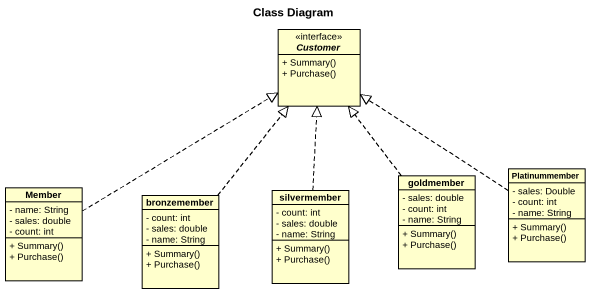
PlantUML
@startuml
title Class Diagram
hide circle
hide empty members
skinparam classAttributeIconSize 0
interface Customer {
  + Summary()
  + Purchase()
}
class Platinummember {
  - sales: Double
  - count: int
  - name: String
  + Summary()
  + Purchase()
}
class Member {
  - name: String
  - sales: double
  - count: int
  + Summary()
  + Purchase()
}
class bronzemember {
  - count: int
  - sales: double
  - name: String
  + Summary()
  + Purchase()
}
class silvermember {
  - count: int
  - sales: double
  - name: String
  + Summary()
  + Purchase()
}
class goldmember {
  - sales: double
  - count: int
  - name: String
  + Summary()
  + Purchase()
}
Platinummember .up.|> Customer
Member .up.|> Customer
bronzemember .up.|> Customer
silvermember .up.|> Customer
goldmember .up.|> Customer
@enduml
